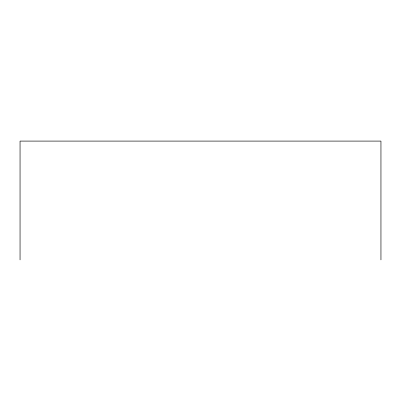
<?xml version="1.0" encoding="UTF-8"?>
<svg xmlns="http://www.w3.org/2000/svg" width="401" height="401" viewBox="0 0 401 401"><rect width="100%" height="100%" fill="white"/><g stroke="black" fill="none" stroke-linecap="round" stroke-linejoin="round"><path stroke-width="0.6" d="M380.95 259.908L380.95 141.092L20.05 141.092L20.05 259.908"/></g></svg>
